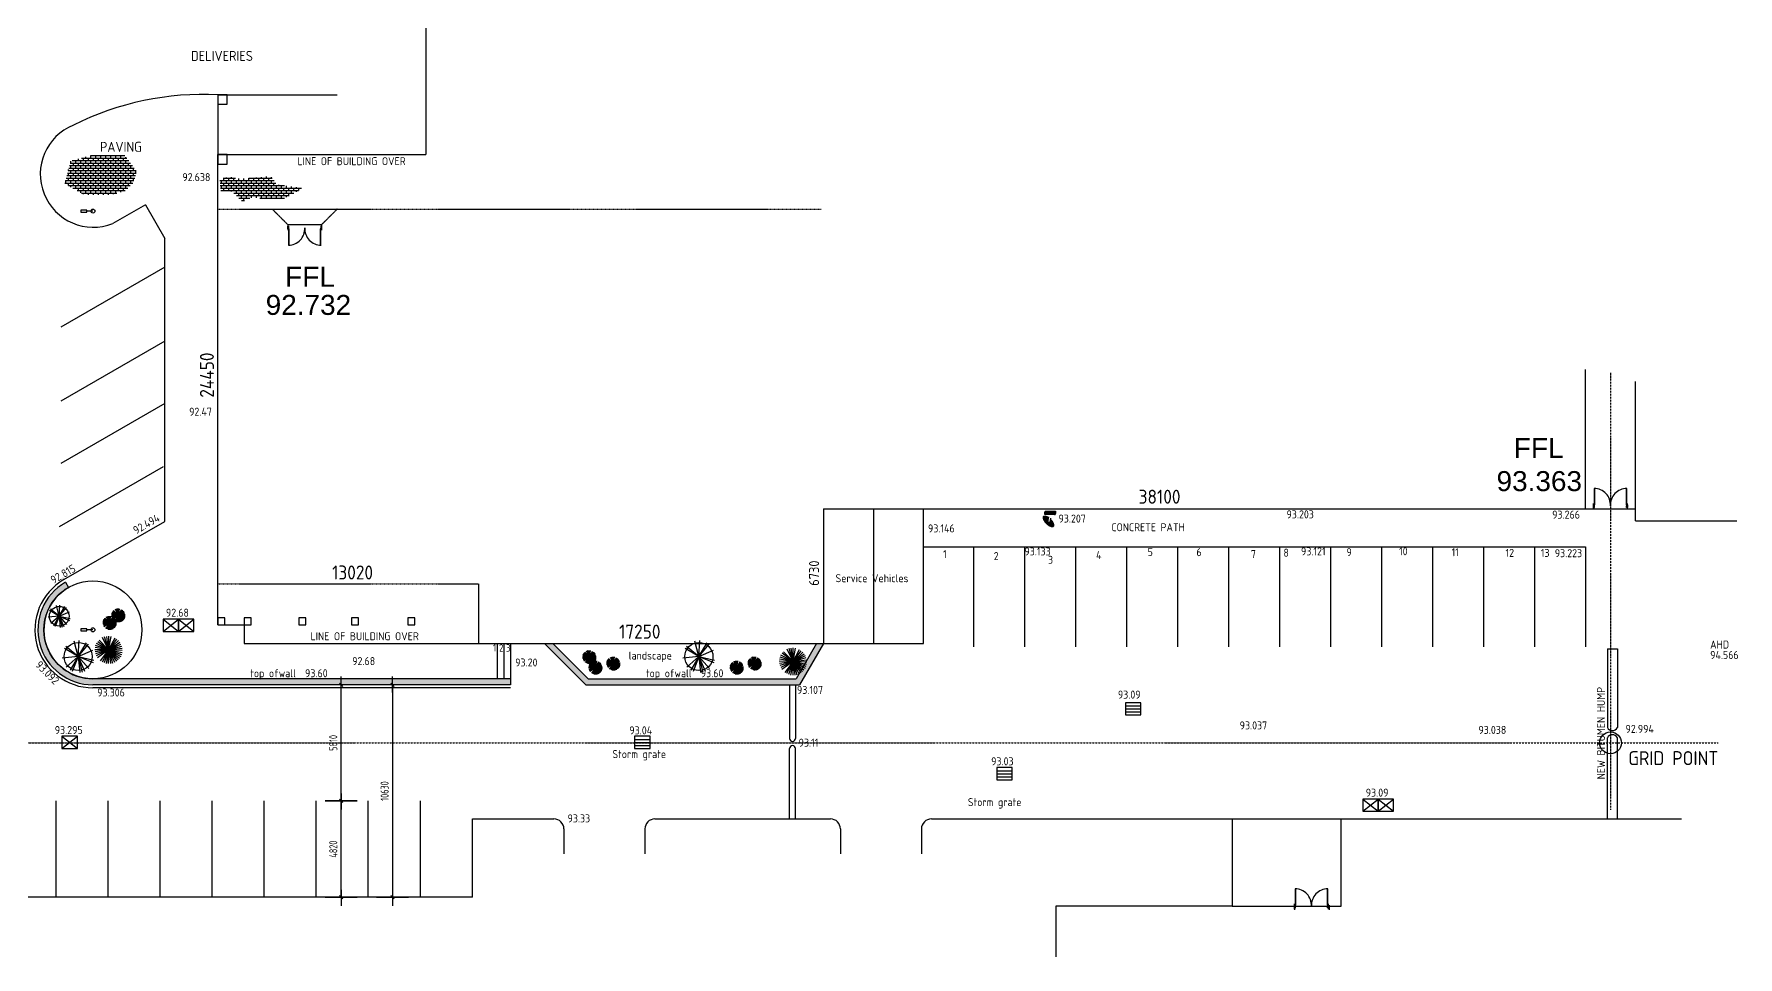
# Model space of a CAD drawing. Extents: x -406070 to -21769, y -87485 to 68103.
# Drawn here: x -120960 to -35778, y -36324 to 9843 of the extents above; entities that cross this region are included whole.
import ezdxf

# ---------------------------------------------------------------- set-up
doc = ezdxf.new("R2010")
doc.units = 0
doc.header["$MEASUREMENT"] = 0
doc.linetypes.add('ACAD_ISO03W100', pattern=[30, 12, -18])
doc.linetypes.add('HIDDEN', pattern=[9.525, 6.35, -3.175])
doc.layers.get('0').update_dxf_attribs({"linetype": 'CONTINUOUS'})
doc.layers.get('DEFPOINTS').update_dxf_attribs({"linetype": 'CONTINUOUS'})
for name, color, linetype in [('CONSTRUCTION', 7, 'CONTINUOUS'), ('DIMS', 7, 'CONTINUOUS'), ('FIXTURES', 11, 'CONTINUOUS'), ('HATCH', 11, 'CONTINUOUS'), ('MVIEW', 7, 'CONTINUOUS'), ('SITE', 7, 'CONTINUOUS'), ('SPOTHEIGHTS', 7, 'CONTINUOUS'), ('WALLS', 2, 'CONTINUOUS')]:
    doc.layers.add(name, color=color, linetype=linetype)
doc.styles.add('DIMTEXT', font='isocp3.shx', dxfattribs={"width": 0.8})
doc.styles.add('HEADINGS', font='sanss___.ttf')
doc.styles.add('NOTES', font='isocp3.shx')
doc.dimstyles.new('ARCH200', dxfattribs={"dimscale": 200, "dimtxt": 2, "dimasz": 1, "dimexe": 1, "dimexo": 8, "dimgap": 1, "dimtad": 1, "dimdec": 0, "dimtxsty": 'DIMTEXT', "dimblk1": 'OBLIQUE', "dimblk2": 'OBLIQUE', "dimsah": 1, "dimcen": 2.5, "dimse1": 1, "dimse2": 1, "dimclrd": 256, "dimclre": 256, "dimclrt": 256, "dimazin": 3, "dimtfac": 1, "dimtdec": 0, "dimtmove": 0, "dimatfit": 3, "dimtolj": 1, "dimtzin": 0})
pattern_1 = [(45, (0, 0), (-88.38835, 88.38835), [12.5, -75])]

# ---------------------------------------------------------------- blocks, each defined once
blk = doc.blocks.new('_OBLIQUE')
at = {"layer": 'DIMS'}
for p, q in [((-1.9, 0), (2.1, 0)), ((-0.42, -0.42), (0.42, 0.42)), ((0, -4), (0, 4))]:
    blk.add_line(p, q, dxfattribs=at)
blk = doc.blocks.new('*D13')
at = {"linetype": 'BYBLOCK'}
blk.add_line((-105602, -33340), (-105602, -28520), dxfattribs=at)
at = {"layer": 'DEFPOINTS', "color": 0, "linetype": 'BYBLOCK'}
for p in [(-105602, -28520), (-104250, -28520), (-104250, -33340)]:
    blk.add_point(p, dxfattribs=at)
at = {"linetype": 'BYBLOCK', "xscale": 200, "yscale": 200, "zscale": 200}
for p, rotation in [((-105602, -28520), 90), ((-105602, -33340), 270)]:
    blk.add_blockref('_OBLIQUE', p, dxfattribs=dict(at, rotation=rotation))
at = {"linetype": 'BYBLOCK', "insert": (-106002, -30930), "char_height": 400, "attachment_point": 5, "rotation": 90, "style": 'DIMTEXT'}
blk.add_mtext('\\A1;4820', dxfattribs=at)
blk = doc.blocks.new('*D18')
at = {"linetype": 'BYBLOCK'}
blk.add_line((-103036, -22710), (-103036, -33340), dxfattribs=at)
at = {"layer": 'DEFPOINTS', "color": 0, "linetype": 'BYBLOCK'}
for p in [(-107585, -22710), (-107585, -33340), (-103036, -33340)]:
    blk.add_point(p, dxfattribs=at)
at = {"linetype": 'BYBLOCK', "xscale": 200, "yscale": 200, "zscale": 200}
for p, rotation in [((-103036, -22710), 90), ((-103036, -33340), 270)]:
    blk.add_blockref('_OBLIQUE', p, dxfattribs=dict(at, rotation=rotation))
at = {"linetype": 'BYBLOCK', "insert": (-103436, -28025), "char_height": 400, "attachment_point": 5, "rotation": 90, "style": 'DIMTEXT'}
blk.add_mtext('\\A1;10630', dxfattribs=at)
blk = doc.blocks.new('*D19')
at = {"linetype": 'BYBLOCK'}
blk.add_line((-105602, -28520), (-105602, -22710), dxfattribs=at)
at = {"layer": 'DEFPOINTS', "color": 0, "linetype": 'BYBLOCK'}
for p in [(-105602, -22710), (-104250, -22710), (-104250, -28520)]:
    blk.add_point(p, dxfattribs=at)
at = {"linetype": 'BYBLOCK', "xscale": 200, "yscale": 200, "zscale": 200}
for p, rotation in [((-105602, -22710), 90), ((-105602, -28520), 270)]:
    blk.add_blockref('_OBLIQUE', p, dxfattribs=dict(at, rotation=rotation))
at = {"linetype": 'BYBLOCK', "insert": (-106002, -25615), "char_height": 400, "attachment_point": 5, "rotation": 90, "style": 'DIMTEXT'}
blk.add_mtext('\\A1;5810', dxfattribs=at)
blk = doc.blocks.new('TELSTRA')
at = {"layer": 'SITE'}
blk.add_hatch(color=11, dxfattribs=at).paths.add_polyline_path([(-235, 0, 0.414214), (-285, -50), (-285, -177), (185, -177, 0.414214), (235, -127), (235, 0)])
h = blk.add_hatch(color=11, dxfattribs=at)
edge = h.paths.add_edge_path()
edge.add_ellipse((-109, -515), major_axis=(-272, 272), ratio=0.463136, start_angle=296.40881, end_angle=636.40452)
edge.add_line((-14, -359), (-47, -548))
edge.add_line((-47, -548), (-164, -548))
edge.add_line((-164, -548), (-117, -281))
at = {"layer": 'SITE', "color": 11}
for p, q in [((-116, -279), (-164, -548)), ((-164, -548), (-47, -548)), ((-14, -359), (-47, -548))]:
    blk.add_line(p, q, dxfattribs=at)
blk.add_lwpolyline([(185, -177), (-285, -177), (-285, -50, -0.414214), (-235, 0), (235, 0), (235, -127)], format="xyb", dxfattribs=at)
blk.add_arc((185, -127), 50, 270, 0, dxfattribs=at)
blk = doc.blocks.new('STORMGRATE')
at = {"layer": 'FIXTURES'}
for p, q in [((-770, -155), (0, -155)), ((-770, -305), (0, -305)), ((-770, -455), (0, -455))]:
    blk.add_line(p, q, dxfattribs=at)
blk.add_lwpolyline([(-770, -610), (0, -610), (0, 0), (-770, 0)], close=True, dxfattribs=at)

msp = doc.modelspace()

# ---------------------------------------------------------------- hatches: boundary and pattern name
at = {"layer": 'HATCH'}
h = msp.add_hatch(dxfattribs=at)
h.set_pattern_fill('BRICK', color=256, scale=500, style=0)
h.set_pattern_definition([(0, (-490.73, -490.73), (0, 125), []), (90, (-490.73, -490.73), (-250, 2e-14), [125, -125]), (90, (-365.73, -490.73), (-250, 2e-14), [-125, 125])])
h.paths.add_polyline_path([(-118009.7, 3788.8), (-119125.4, 3489.8), (-119425.9, 2368.4), (-118453.3, 1806.9), (-117112.3, 1806.9), (-116415.9, 1993.5), (-115988.8, 2420.6), (-115838.9, 2979.9), (-116437.7, 3788.8)])
h = msp.add_hatch(dxfattribs=at)
h.set_pattern_fill('BRICK', color=256, scale=500, style=0)
h.set_pattern_definition([(0, (-3970.52, -38486), (0, 125), []), (90, (-3970.52, -38486), (-250, 2e-14), [125, -125]), (90, (-3845.52, -38486), (-250, 2e-14), [-125, 125])])
h.paths.add_polyline_path([(-109255.8, 1624.5), (-108466.2, 1624.5), (-107518.6, 2129.4), (-108813.6, 2318.8), (-109129.5, 2729), (-110677.1, 2602.8), (-111214.1, 2697.5), (-111687.9, 2602.8), (-111624.7, 2003.2), (-111056.2, 1971.6), (-110550.8, 1466.7), (-110140.2, 1656)])
h = msp.add_hatch(dxfattribs=at)
h.set_pattern_fill('ACAD_ISO07W100', color=256, scale=25, angle=45, style=0)
h.set_pattern_definition(pattern_1)
h.paths.add_polyline_path([(-97149.6, -22410.2), (-118019.6, -22410.2, -0.4142136), (-120469.6, -19960.2, -0.2679492), (-119244.6, -17838.5), (-119394.6, -17578.7, 0.767327), (-118019.6, -22710.2), (-97149.6, -22710.2)])
h = msp.add_hatch(dxfattribs=at)
h.set_pattern_fill('ACAD_ISO07W100', color=256, scale=25, angle=45, style=0)
h.set_pattern_definition(pattern_1)
h.paths.add_polyline_path([(-93255.3, -22410.2), (-95025.3, -20640.2), (-95449.6, -20640.2), (-93379.6, -22710.2), (-82694.7, -22710.2), (-81499.6, -20640.2), (-81846, -20640.2), (-82867.9, -22410.2)])

# ---------------------------------------------------------------- linework, layer by layer
at = {"layer": 'CONSTRUCTION'}
for p, q in [((-111769.6, 6809.8), (-105804.6, 6809.8)), ((-115396, 1306.4), (-114419.6, -384.8)), ((-114419.6, -14533.1), (-114419.6, -384.8)), ((-43399.6, -13910.2), (-40899.6, -13910.2)), ((-97809.6, -20640.2), (-97809.6, -22410.2)), ((-97479.6, -20640.2), (-97479.6, -22410.2)), ((-97149.6, -20640.2), (-97149.6, -22410.2)), ((-119849.8, -33340.2), (-119849.8, -28520.2)), ((-117249.8, -33340.2), (-117249.8, -28520.2)), ((-114649.8, -33340.2), (-114649.8, -28520.2)), ((-112049.8, -33340.2), (-112049.8, -28520.2)), ((-109449.8, -33340.2), (-109449.8, -28520.2)), ((-106849.8, -33340.2), (-106849.8, -28520.2)), ((-104249.8, -33340.2), (-104249.8, -28520.2)), ((-101649.8, -33340.2), (-101649.8, -28520.2)), ((-99049.8, -29420.2), (-94971.9, -29420.2)), ((-99049.8, -33340.2), (-99049.8, -29420.2)), ((-89921.9, -29420.2), (-81146.9, -29420.2)), ((-76096.9, -29420.2), (-61064.1, -29420.2)), ((-94471.9, -29920.2), (-94471.9, -31170.2)), ((-90421.9, -29920.2), (-90421.9, -31170.2)), ((-80646.9, -29920.2), (-80646.9, -31170.2)), ((-76596.9, -29920.2), (-76596.9, -31170.2))]:
    msp.add_line(p, q, dxfattribs=at)
at = {"layer": 'CONSTRUCTION', "color": 8}
for p, q in [((-78999.6, -13910.2), (-78999.6, -20640.2)), ((-76499.6, -20640.2), (-76499.6, -15810.2)), ((-73998.6, -15810.2), (-73998.6, -20810.2)), ((-71448.6, -15810.2), (-71448.6, -20810.2)), ((-68898.6, -15810.2), (-68898.6, -20810.2)), ((-66348.6, -15810.2), (-66348.6, -20810.2)), ((-63798.6, -15810.2), (-63798.6, -20810.2)), ((-61248.6, -15810.2), (-61248.6, -20810.2)), ((-58698.6, -15810.2), (-58698.6, -20810.2)), ((-56148.6, -15810.2), (-56148.6, -20810.2)), ((-53598.6, -15810.2), (-53598.6, -20810.2)), ((-51048.6, -15810.2), (-51048.6, -20810.2)), ((-48498.6, -15810.2), (-48498.6, -20810.2)), ((-45948.6, -15810.2), (-45948.6, -20810.2)), ((-43398.6, -15810.2), (-43398.6, -20810.2)), ((-81499.6, -20640.2), (-76499.6, -20640.2)), ((-61064.1, -29420.2), (-38605.8, -29420.2)), ((-61064.1, -29420.2), (-61064.1, -33777.2)), ((-55613.1, -33777.2), (-55613.1, -29420.2)), ((-61064.1, -33777.2), (-69880.1, -33777.2)), ((-69880.1, -33777.2), (-69880.1, -36323.7)), ((-61064.1, -33777.2), (-55613.1, -33777.2)), ((-57941.1, -33937.2), (-57941.1, -33667.2)), ((-57941.1, -33737.2), (-57941.1, -33964.5)), ((-56251.1, -33937.2), (-56251.1, -33667.2)), ((-56211.1, -33737.2), (-56211.1, -33964.5))]:
    msp.add_line(p, q, dxfattribs=at)
at = {"layer": 'CONSTRUCTION', "color": 2}
for q in [(-76499.6, -13910.2), (-43399.6, -15810.2)]:
    msp.add_line((-76499.6, -15810.2), q, dxfattribs=at)
at = {"layer": 'CONSTRUCTION'}
for points in [[(-111769.6, 6339.8), (-111299.6, 6339.8), (-111299.6, 6809.8), (-111769.6, 6809.8)], [(-111769.6, 3339.8), (-111299.6, 3339.8), (-111299.6, 3809.8), (-111769.6, 3809.8)]]:
    msp.add_lwpolyline(points, close=True, dxfattribs=at)
at = {"layer": 'CONSTRUCTION', "color": 8}
for points in [[(-57911.1, -32917.2), (-57911.1, -33737.2), (-57876.1, -33737.2), (-57876.1, -32917.2)], [(-56316.1, -32917.2), (-56316.1, -33737.2), (-56281.1, -33737.2), (-56281.1, -32917.2)], [(-57941.1, -33737.2), (-57941.1, -33867.2), (-57901.1, -33867.2), (-57901.1, -33777.2), (-57911.1, -33777.2), (-57911.1, -33737.2)], [(-56251.1, -33737.2), (-56251.1, -33867.2), (-56291.1, -33867.2), (-56291.1, -33777.2), (-56281.1, -33777.2), (-56281.1, -33737.2)]]:
    msp.add_lwpolyline(points, close=True, dxfattribs=at)
at = {"layer": 'CONSTRUCTION'}
for centre, radius, start, end in [((-112477.5, -7729.8), 14556.8, 87.212763, 116.578341), ((-94971.9, -29920.2), 500, 0, 90), ((-89921.9, -29920.2), 500, 90, 180), ((-81146.9, -29920.2), 500, 0, 90), ((-76096.9, -29920.2), 500, 90, 180)]:
    msp.add_arc(centre, radius, start, end, dxfattribs=at)
at = {"layer": 'CONSTRUCTION', "color": 8}
for centre, start, end in [((-57919.2, -33737.2), 357.203974, 90), ((-56281.1, -33737.2), 90, 182.796026)]:
    msp.add_arc(centre, 820, start, end, dxfattribs=at)
at = {"layer": 'DIMS'}
for p, q in [((-114513.4, -19426.8), (-113743.4, -20036.8)), ((-114513.4, -20036.8), (-113743.4, -19426.8)), ((-113743.4, -20036.8), (-112973.4, -19426.8)), ((-113743.4, -19426.8), (-112973.4, -20036.8)), ((-119564.6, -25894.9), (-118794.6, -25284.9)), ((-119564.6, -25284.9), (-118794.6, -25894.9)), ((-54531.3, -29039.2), (-53761.3, -28429.2)), ((-54531.3, -28429.2), (-53761.3, -29039.2)), ((-53761.3, -28429.2), (-52991.3, -29039.2)), ((-53761.3, -29039.2), (-52991.3, -28429.2))]:
    msp.add_line(p, q, dxfattribs=at)
for points in [[(-114513.4, -20036.8), (-113743.4, -20036.8), (-113743.4, -19426.8), (-114513.4, -19426.8)], [(-113743.4, -20036.8), (-112973.4, -20036.8), (-112973.4, -19426.8), (-113743.4, -19426.8)], [(-119564.6, -25894.9), (-118794.6, -25894.9), (-118794.6, -25284.9), (-119564.6, -25284.9)], [(-54531.3, -29039.2), (-53761.3, -29039.2), (-53761.3, -28429.2), (-54531.3, -28429.2)], [(-53761.3, -29039.2), (-52991.3, -29039.2), (-52991.3, -28429.2), (-53761.3, -28429.2)]]:
    msp.add_lwpolyline(points, close=True, dxfattribs=at)
at = {"layer": 'FIXTURES'}
for p, q in [((-108276.8, 305.9), (-108276.8, 35.9)), ((-106586.8, 305.9), (-106586.8, 35.9)), ((-42990.6, -13910.2), (-42990.6, -13640.2)), ((-41300.6, -13910.2), (-41300.6, -13640.2)), ((-42303.4, -20916.2), (-42303.4, -24849.2)), ((-42303.4, -20916.2), (-41803.4, -20916.2)), ((-41803.4, -20916.2), (-41803.4, -24849.2)), ((-83193.4, -22710.2), (-83193.4, -25391.2)), ((-82893.4, -22710.2), (-82893.4, -25391.2)), ((-90934.6, -25439.9), (-90164.6, -25439.9)), ((-42303.4, -29420.2), (-42303.4, -25357.2)), ((-41803.4, -29420.2), (-41803.4, -25357.2)), ((-90934.6, -25589.9), (-90164.6, -25589.9)), ((-90934.6, -25739.9), (-90164.6, -25739.9)), ((-83193.4, -29420.2), (-83193.4, -25899.2)), ((-82893.4, -29420.2), (-82893.4, -25899.2)), ((-72834.6, -27010.2), (-72064.6, -27010.2)), ((-72834.6, -27160.2), (-72064.6, -27160.2)), ((-72834.6, -27310.2), (-72064.6, -27310.2))]:
    msp.add_line(p, q, dxfattribs=at)
for points in [[(-108276.8, 105.9), (-108276.8, 235.9), (-108236.8, 235.9), (-108236.8, 145.9), (-108246.8, 145.9), (-108246.8, 105.9)], [(-108211.8, -714.1), (-108211.8, 105.9), (-108246.8, 105.9), (-108246.8, -714.1)], [(-106616.8, -714.1), (-106616.8, 105.9), (-106651.8, 105.9), (-106651.8, -714.1)], [(-106586.8, 105.9), (-106586.8, 235.9), (-106626.8, 235.9), (-106626.8, 145.9), (-106616.8, 145.9), (-106616.8, 105.9)], [(-42960.6, -12890.2), (-42960.6, -13710.2), (-42925.6, -13710.2), (-42925.6, -12890.2)], [(-41365.6, -12890.2), (-41365.6, -13710.2), (-41330.6, -13710.2), (-41330.6, -12890.2)], [(-42990.6, -13710.2), (-42990.6, -13840.2), (-42950.6, -13840.2), (-42950.6, -13750.2), (-42960.6, -13750.2), (-42960.6, -13710.2)], [(-41300.6, -13710.2), (-41300.6, -13840.2), (-41340.6, -13840.2), (-41340.6, -13750.2), (-41330.6, -13750.2), (-41330.6, -13710.2)], [(-90934.6, -25894.9), (-90164.6, -25894.9), (-90164.6, -25284.9), (-90934.6, -25284.9)], [(-72834.6, -27465.2), (-72064.6, -27465.2), (-72064.6, -26855.2), (-72834.6, -26855.2)]]:
    msp.add_lwpolyline(points, close=True, dxfattribs=at)
for centre, radius, start, end in [((-108246.8, 105.9), 820, 270, 2.796026), ((-106608.7, 105.9), 820, 177.203974, 270), ((-42968.6, -13710.2), 820, 357.203974, 90), ((-41330.6, -13710.2), 820, 90, 182.796026), ((-83043.4, -25391.2), 150, 180, 0), ((-42053.4, -24715.9), 283.3, 208.072487, 331.927513), ((-42053.4, -25490.6), 283.3, 28.072487, 151.927513), ((-83043.4, -25899.2), 150, 0, 180)]:
    msp.add_arc(centre, radius, start, end, dxfattribs=at)
at = {"layer": 'MVIEW'}
for p, q in [((-118019.6, 985.8), (-118319.6, 985.8)), ((-115396, 1306.4), (-117017.7, 370.1)), ((-119469.6, -17448.8), (-114419.6, -14533.1)), ((-119394.6, -17578.7), (-119244.6, -17838.5)), ((-118019.6, -19960.2), (-118319.6, -19960.2)), ((-95449.6, -20640.2), (-93379.6, -22710.2)), ((-95025.3, -20640.2), (-93255.3, -22410.2)), ((-81846, -20640.2), (-82867.9, -22410.2)), ((-81499.6, -20640.2), (-82694.7, -22710.2)), ((-97149.6, -22410.2), (-118019.6, -22410.2)), ((-97149.6, -22710.2), (-118019.6, -22710.2)), ((-97149.6, -22860.2), (-118019.6, -22860.2)), ((-97149.6, -22410.2), (-97149.6, -22710.2)), ((-93379.6, -22710.2), (-82694.7, -22710.2)), ((-93255.3, -22410.2), (-82867.9, -22410.2)), ((-99049.8, -33340.2), (-126749.8, -33340.2))]:
    msp.add_line(p, q, dxfattribs=at)
at = {"layer": 'MVIEW', "color": 8}
for p, q in [((-114419.6, -1824.9), (-119615.8, -4824.9)), ((-114419.6, -5520), (-119615.8, -8520)), ((-114419.6, -8637.7), (-119615.8, -11637.7)), ((-114513.7, -11809.7), (-119709.8, -14809.7))]:
    msp.add_line(p, q, dxfattribs=at)
at = {"layer": 'MVIEW'}
for points in [[(-118619.6, 935.8), (-118319.6, 935.8), (-118319.6, 1035.8), (-118619.6, 1035.8)], [(-111769.6, -19710.2), (-111419.6, -19710.2), (-111419.6, -19360.2), (-111769.6, -19360.2)], [(-110459.6, -19710.2), (-110109.6, -19710.2), (-110109.6, -19360.2), (-110459.6, -19360.2)], [(-107717.6, -19710.2), (-107367.6, -19710.2), (-107367.6, -19360.2), (-107717.6, -19360.2)], [(-105089.6, -19710.2), (-104739.6, -19710.2), (-104739.6, -19360.2), (-105089.6, -19360.2)], [(-102267.6, -19710.2), (-101917.6, -19710.2), (-101917.6, -19360.2), (-102267.6, -19360.2)], [(-118619.6, -20010.2), (-118319.6, -20010.2), (-118319.6, -19910.2), (-118619.6, -19910.2)]]:
    msp.add_lwpolyline(points, close=True, dxfattribs=at)
for centre, radius in [((-118019.6, 985.8), 100), ((-118019.6, -19960.2), 2450), ((-118019.6, -19960.2), 100)]:
    msp.add_circle(centre, radius, dxfattribs=at)
for centre, radius, start, end in [((-118000.3, 2830.9), 2649.7, 111.942618, 291.767963), ((-118019.6, -19960.2), 2900, 120, 270), ((-118019.6, -19960.2), 2750, 120, 270), ((-118019.6, -19960.2), 2450, 120, 270)]:
    msp.add_arc(centre, radius, start, end, dxfattribs=at)
at = {"layer": 'SITE', "color": 8, "linetype": 'ACAD_ISO03W100'}
for p, q in [((-42149.6, -7110.7), (-42149.6, -28968.7)), ((-137069.5, -25615.2), (-36751, -25615.2))]:
    msp.add_line(p, q, dxfattribs=at)
at = {"layer": 'SITE', "color": 11}
for p, q in [((-119702.9, -19279.3), (-119841.9, -18737.4)), ((-119702.9, -19279.3), (-119667.6, -18721)), ((-119702.9, -19279.3), (-120259.9, -19331.8)), ((-119702.9, -19279.3), (-120184.4, -18994.4)), ((-119702.9, -19279.3), (-120133.9, -18922.6)), ((-119702.9, -19279.3), (-120122.7, -19649.1)), ((-119702.9, -19279.3), (-119987.9, -19760.7)), ((-119702.9, -19279.3), (-119909.1, -19799.4)), ((-119702.9, -19279.3), (-119418, -18797.9)), ((-119702.9, -19279.3), (-119346.2, -18848.4)), ((-119702.9, -19279.3), (-119189.5, -19057.3)), ((-119702.9, -19279.3), (-119650.5, -19836.3)), ((-119702.9, -19279.3), (-119564, -19821.2)), ((-119702.9, -19279.3), (-119182.9, -19485.4)), ((-119702.9, -19279.3), (-119157, -19401.5)), ((-119702.9, -19279.3), (-119480.9, -19792.8)), ((-119702.9, -19279.3), (-119333.1, -19699.1)), ((-117184.4, -19618.8), (-117521.5, -19558.1)), ((-117184.4, -19618.8), (-117507.8, -19506.1)), ((-117184.4, -19618.8), (-117486.2, -19456.9)), ((-117184.4, -19618.8), (-117457.2, -19411.7)), ((-117184.4, -19618.8), (-117421.4, -19371.6)), ((-117184.4, -19618.8), (-117333.4, -19310.4)), ((-117184.4, -19618.8), (-117283.3, -19290.9)), ((-117184.4, -19618.8), (-117230.8, -19279.5)), ((-117184.4, -19618.8), (-117177.2, -19276.4)), ((-117184.4, -19618.8), (-117123.7, -19281.7)), ((-117184.4, -19618.8), (-117022.5, -19317)), ((-117184.4, -19618.8), (-116977.3, -19346)), ((-117184.4, -19618.8), (-116937.1, -19381.8)), ((-117184.4, -19618.8), (-116903.1, -19423.4)), ((-117184.4, -19618.8), (-116876, -19469.8)), ((-117184.4, -19618.8), (-116856.5, -19519.9)), ((-117184.4, -19618.8), (-116845, -19572.4)), ((-116745.8, -19239), (-117088.2, -19231.8)), ((-116745.8, -19239), (-117085.1, -19285.4)), ((-116745.8, -19239), (-117082.9, -19178.3)), ((-116745.8, -19239), (-117073.7, -19338)), ((-116745.8, -19239), (-117069.2, -19126.3)), ((-116745.8, -19239), (-117054.2, -19388)), ((-116745.8, -19239), (-117047.6, -19077.1)), ((-116745.8, -19239), (-117027.1, -19434.4)), ((-116745.8, -19239), (-117018.6, -19031.9)), ((-116745.8, -19239), (-116982.8, -18991.8)), ((-116745.8, -19239), (-116952.9, -19511.8)), ((-116745.8, -19239), (-116907.7, -19540.8)), ((-116745.8, -19239), (-116894.8, -18930.6)), ((-116745.8, -19239), (-116858.5, -19562.4)), ((-116745.8, -19239), (-116844.7, -18911.1)), ((-116745.8, -19239), (-116806.5, -19576.1)), ((-116745.8, -19239), (-116792.2, -18899.7)), ((-116745.8, -19239), (-116753, -19581.4)), ((-116745.8, -19239), (-116738.6, -18896.6)), ((-116745.8, -19239), (-116685.1, -18901.9)), ((-116745.8, -19239), (-116583.9, -18937.2)), ((-116745.8, -19239), (-116538.7, -18966.2)), ((-116745.8, -19239), (-116498.5, -19002)), ((-116745.8, -19239), (-116464.5, -19043.6)), ((-116745.8, -19239), (-116437.4, -19090)), ((-116745.8, -19239), (-116417.9, -19140.1)), ((-116745.8, -19239), (-116406.4, -19192.6)), ((-116745.8, -19239), (-116408.7, -19299.7)), ((-116745.8, -19239), (-116403.4, -19246.2)), ((-116745.8, -19239), (-116473, -19446.1)), ((-116745.8, -19239), (-116444, -19400.9)), ((-116745.8, -19239), (-116422.3, -19351.7)), ((-116745.8, -19239), (-116699.4, -19578.4)), ((-116745.8, -19239), (-116646.8, -19566.9)), ((-116745.8, -19239), (-116596.8, -19547.4)), ((-116745.8, -19239), (-116550.4, -19520.3)), ((-116745.8, -19239), (-116508.8, -19486.2)), ((-117235, -20967.7), (-117533.1, -20350.9)), ((-117184.4, -19618.8), (-117526.8, -19611.6)), ((-117184.4, -19618.8), (-117523.7, -19665.2)), ((-117184.4, -19618.8), (-117512.3, -19717.8)), ((-117184.4, -19618.8), (-117492.8, -19767.8)), ((-117184.4, -19618.8), (-117465.7, -19814.2)), ((-117235, -20967.7), (-117432.9, -20311.9)), ((-117184.4, -19618.8), (-117391.5, -19891.6)), ((-117184.4, -19618.8), (-117346.3, -19920.6)), ((-117235, -20967.7), (-117327.9, -20289)), ((-117184.4, -19618.8), (-117297.1, -19942.3)), ((-117184.4, -19618.8), (-117245.1, -19955.9)), ((-117235, -20967.7), (-117220.6, -20282.8)), ((-117235, -20967.7), (-117113.6, -20293.5)), ((-117235, -20967.7), (-116911.2, -20364)), ((-117235, -20967.7), (-116820.8, -20422.1)), ((-117184.4, -19618.8), (-117191.6, -19961.2)), ((-117184.4, -19618.8), (-116947.4, -19866.1)), ((-117184.4, -19618.8), (-116989, -19900.1)), ((-117184.4, -19618.8), (-117035.4, -19927.2)), ((-117184.4, -19618.8), (-117085.4, -19946.7)), ((-117184.4, -19618.8), (-117138, -19958.2)), ((-117184.4, -19618.8), (-116860.9, -19731.5)), ((-117184.4, -19618.8), (-116882.6, -19780.7)), ((-117184.4, -19618.8), (-116911.6, -19825.9)), ((-117184.4, -19618.8), (-116842, -19626)), ((-117184.4, -19618.8), (-116847.3, -19679.5)), ((-118754.5, -21297.9), (-119442.2, -20890.8)), ((-118754.5, -21297.9), (-119370.1, -20788.2)), ((-118754.5, -21297.9), (-118952.9, -20523.7)), ((-118754.5, -21297.9), (-118704, -20500.3)), ((-118754.5, -21297.9), (-118347.4, -20610.1)), ((-118754.5, -21297.9), (-118244.8, -20682.3)), ((-118754.5, -21297.9), (-118020.9, -20980.7)), ((-117235, -20967.7), (-117919.9, -20953.2)), ((-117235, -20967.7), (-117913.7, -21060.5)), ((-117235, -20967.7), (-117909.2, -20846.3)), ((-117235, -20967.7), (-117890.8, -21165.6)), ((-117235, -20967.7), (-117881.9, -20742.3)), ((-117235, -20967.7), (-117851.8, -21265.7)), ((-117235, -20967.7), (-117838.7, -20643.9)), ((-117235, -20967.7), (-117797.6, -21358.5)), ((-117235, -20967.7), (-117780.6, -20553.4)), ((-117235, -20967.7), (-117709.1, -20473.2)), ((-117235, -20967.7), (-117649.2, -21513.2)), ((-117235, -20967.7), (-117558.8, -21571.3)), ((-117235, -20967.7), (-117460.4, -21614.6)), ((-117235, -20967.7), (-117356.4, -21641.8)), ((-117235, -20967.7), (-117249.4, -21652.5)), ((-117235, -20967.7), (-116740.5, -20493.6)), ((-117235, -20967.7), (-116672.4, -20576.8)), ((-117235, -20967.7), (-116618.2, -20669.6)), ((-117235, -20967.7), (-116579.2, -20769.8)), ((-117235, -20967.7), (-116556.3, -20874.8)), ((-117235, -20967.7), (-116560.8, -21089.1)), ((-117235, -20967.7), (-116550.1, -20982.1)), ((-117235, -20967.7), (-116689.4, -21381.9)), ((-117235, -20967.7), (-116631.3, -21291.5)), ((-117235, -20967.7), (-116588.1, -21193)), ((-117235, -20967.7), (-116936.9, -21584.4)), ((-117235, -20967.7), (-116844.1, -21530.2)), ((-117235, -20967.7), (-116760.9, -21462.2)), ((-117235, -20967.7), (-117142.1, -21646.4)), ((-117235, -20967.7), (-117037.1, -21623.5)), ((-93196.3, -21329.5), (-93533.4, -21268.8)), ((-93196.3, -21329.5), (-93519.8, -21216.8)), ((-93196.3, -21329.5), (-93498.2, -21167.6)), ((-93196.3, -21329.5), (-93469.1, -21122.4)), ((-93196.3, -21329.5), (-93433.4, -21082.3)), ((-93196.3, -21329.5), (-93345.4, -21021.1)), ((-93196.3, -21329.5), (-93295.3, -21001.6)), ((-93196.3, -21329.5), (-93242.8, -20990.2)), ((-93196.3, -21329.5), (-93189.1, -20987.1)), ((-93196.3, -21329.5), (-93135.6, -20992.4)), ((-93196.3, -21329.5), (-93034.4, -21027.7)), ((-93196.3, -21329.5), (-92989.2, -21056.7)), ((-93196.3, -21329.5), (-92949.1, -21092.5)), ((-93196.3, -21329.5), (-92915, -21134.1)), ((-93196.3, -21329.5), (-92887.9, -21180.5)), ((-93196.3, -21329.5), (-92868.4, -21230.6)), ((-93196.3, -21329.5), (-92857, -21283.1)), ((-87722.5, -21297.9), (-88410.2, -20890.8)), ((-87722.5, -21297.9), (-88338.1, -20788.2)), ((-87722.5, -21297.9), (-87920.9, -20523.7)), ((-87722.5, -21297.9), (-87672, -20500.3)), ((-87722.5, -21297.9), (-87315.4, -20610.1)), ((-87722.5, -21297.9), (-87212.8, -20682.3)), ((-87722.5, -21297.9), (-86988.9, -20980.7)), ((-83018.5, -21548.2), (-83622.1, -21224.4)), ((-83018.5, -21548.2), (-83564, -21134)), ((-83018.5, -21548.2), (-83492.5, -21053.7)), ((-83018.5, -21548.2), (-83316.5, -20931.4)), ((-83018.5, -21548.2), (-83216.4, -20892.4)), ((-83018.5, -21548.2), (-83111.3, -20869.5)), ((-83018.5, -21548.2), (-83004, -20863.3)), ((-83018.5, -21548.2), (-82897.1, -20874)), ((-83018.5, -21548.2), (-82694.7, -20944.5)), ((-83018.5, -21548.2), (-82604.2, -21002.6)), ((-83018.5, -21548.2), (-82524, -21074.1)), ((-83018.5, -21548.2), (-82455.9, -21157.3)), ((-83018.5, -21548.2), (-82401.7, -21250.1)), ((-118754.5, -21297.9), (-119550.1, -21372.8)), ((-118754.5, -21297.9), (-119354.1, -21826.2)), ((-118754.5, -21297.9), (-119161.5, -21985.6)), ((-118754.5, -21297.9), (-119048.9, -22040.8)), ((-118754.5, -21297.9), (-117974.6, -21472.5)), ((-118754.5, -21297.9), (-118011.5, -21592.3)), ((-118754.5, -21297.9), (-118226.1, -21897.5)), ((-118754.5, -21297.9), (-118437.3, -22031.4)), ((-118754.5, -21297.9), (-118556, -22072)), ((-118754.5, -21297.9), (-118679.5, -22093.5)), ((-93196.3, -21329.5), (-93538.8, -21322.3)), ((-93196.3, -21329.5), (-93535.7, -21376)), ((-93196.3, -21329.5), (-93524.2, -21428.5)), ((-93196.3, -21329.5), (-93504.7, -21478.5)), ((-93196.3, -21329.5), (-93477.6, -21525)), ((-93196.3, -21329.5), (-93403.5, -21602.3)), ((-93196.3, -21329.5), (-93358.2, -21631.4)), ((-93196.3, -21329.5), (-93309, -21653)), ((-93196.3, -21329.5), (-93257, -21666.6)), ((-92893.3, -21854.3), (-93235.8, -21847.1)), ((-92893.3, -21854.3), (-93232.7, -21900.8)), ((-92893.3, -21854.3), (-93230.4, -21793.6)), ((-92893.3, -21854.3), (-93221.2, -21953.3)), ((-92893.3, -21854.3), (-93216.8, -21741.6)), ((-93196.3, -21329.5), (-93203.6, -21672)), ((-92893.3, -21854.3), (-93201.7, -22003.4)), ((-93196.3, -21329.5), (-92923.5, -21536.6)), ((-93196.3, -21329.5), (-92894.5, -21491.4)), ((-93196.3, -21329.5), (-93047.3, -21637.9)), ((-93196.3, -21329.5), (-93000.9, -21610.8)), ((-93196.3, -21329.5), (-92959.3, -21576.8)), ((-93196.3, -21329.5), (-93149.9, -21668.9)), ((-93196.3, -21329.5), (-93097.4, -21657.4)), ((-93196.3, -21329.5), (-92859.2, -21390.2)), ((-93196.3, -21329.5), (-92853.9, -21336.7)), ((-93196.3, -21329.5), (-92872.9, -21442.2)), ((-92893.3, -21854.3), (-93195.2, -21692.4)), ((-92893.3, -21854.3), (-93174.6, -22049.8)), ((-92893.3, -21854.3), (-93166.1, -21647.2)), ((-92893.3, -21854.3), (-93130.4, -21607.1)), ((-92893.3, -21854.3), (-93100.5, -22127.1)), ((-92893.3, -21854.3), (-93055.2, -22156.2)), ((-92893.3, -21854.3), (-93042.4, -21545.9)), ((-92893.3, -21854.3), (-93006, -22177.8)), ((-92893.3, -21854.3), (-92992.3, -21526.4)), ((-92893.3, -21854.3), (-92954, -22191.4)), ((-92893.3, -21854.3), (-92939.8, -21515)), ((-92893.3, -21854.3), (-92900.6, -22196.8)), ((-92893.3, -21854.3), (-92886.1, -21511.9)), ((-92893.3, -21854.3), (-92832.6, -21517.2)), ((-92893.3, -21854.3), (-92731.4, -21552.5)), ((-92893.3, -21854.3), (-92686.2, -21581.5)), ((-92893.3, -21854.3), (-92646.1, -21617.3)), ((-92893.3, -21854.3), (-92612, -21658.9)), ((-92893.3, -21854.3), (-92584.9, -21705.3)), ((-92893.3, -21854.3), (-92565.4, -21755.4)), ((-92893.3, -21854.3), (-92554, -21807.9)), ((-92893.3, -21854.3), (-92744.3, -22162.7)), ((-92893.3, -21854.3), (-92697.9, -22135.6)), ((-92893.3, -21854.3), (-92846.9, -22193.7)), ((-92893.3, -21854.3), (-92794.4, -22182.2)), ((-92893.3, -21854.3), (-92556.2, -21915)), ((-92893.3, -21854.3), (-92550.9, -21861.6)), ((-92893.3, -21854.3), (-92569.9, -21967)), ((-92893.3, -21854.3), (-92591.5, -22016.2)), ((-92893.3, -21854.3), (-92620.5, -22061.5)), ((-92893.3, -21854.3), (-92656.3, -22101.6)), ((-92000.5, -21649.9), (-92342.9, -21642.7)), ((-92000.5, -21649.9), (-92339.9, -21696.4)), ((-92000.5, -21649.9), (-92337.6, -21589.2)), ((-92000.5, -21649.9), (-92328.4, -21748.9)), ((-92000.5, -21649.9), (-92324, -21537.2)), ((-92000.5, -21649.9), (-92308.9, -21799)), ((-92000.5, -21649.9), (-92302.3, -21488)), ((-92000.5, -21649.9), (-92281.8, -21845.4)), ((-92000.5, -21649.9), (-92273.3, -21442.8)), ((-92000.5, -21649.9), (-92237.5, -21402.7)), ((-92000.5, -21649.9), (-92207.6, -21922.7)), ((-92000.5, -21649.9), (-92162.4, -21951.8)), ((-92000.5, -21649.9), (-92149.5, -21341.5)), ((-92000.5, -21649.9), (-92113.2, -21973.4)), ((-92000.5, -21649.9), (-92099.5, -21322)), ((-92000.5, -21649.9), (-92061.2, -21987)), ((-92000.5, -21649.9), (-92046.9, -21310.6)), ((-92000.5, -21649.9), (-92007.7, -21992.4)), ((-92000.5, -21649.9), (-91993.3, -21307.5)), ((-92000.5, -21649.9), (-91939.8, -21312.8)), ((-92000.5, -21649.9), (-91838.6, -21348.1)), ((-92000.5, -21649.9), (-91793.4, -21377.1)), ((-92000.5, -21649.9), (-91753.3, -21412.9)), ((-92000.5, -21649.9), (-91719.2, -21454.5)), ((-92000.5, -21649.9), (-91692.1, -21500.9)), ((-92000.5, -21649.9), (-91672.6, -21551)), ((-92000.5, -21649.9), (-91661.2, -21603.5)), ((-92000.5, -21649.9), (-91851.5, -21958.3)), ((-92000.5, -21649.9), (-91805.1, -21931.2)), ((-92000.5, -21649.9), (-91954.1, -21989.3)), ((-92000.5, -21649.9), (-91901.6, -21977.8)), ((-92000.5, -21649.9), (-91663.4, -21710.6)), ((-92000.5, -21649.9), (-91658.1, -21657.2)), ((-92000.5, -21649.9), (-91677.1, -21762.6)), ((-92000.5, -21649.9), (-91698.7, -21811.8)), ((-92000.5, -21649.9), (-91727.7, -21857.1)), ((-92000.5, -21649.9), (-91763.5, -21897.2)), ((-87722.5, -21297.9), (-88518.1, -21372.8)), ((-87722.5, -21297.9), (-88322.1, -21826.2)), ((-87722.5, -21297.9), (-88129.5, -21985.6)), ((-87722.5, -21297.9), (-88016.9, -22040.8)), ((-87722.5, -21297.9), (-86979.5, -21592.3)), ((-87722.5, -21297.9), (-86942.6, -21472.5)), ((-87722.5, -21297.9), (-87647.5, -22093.5)), ((-87722.5, -21297.9), (-87524, -22072)), ((-87722.5, -21297.9), (-87405.3, -22031.4)), ((-87722.5, -21297.9), (-87194.1, -21897.5)), ((-85830.1, -21849.6), (-86172.6, -21842.4)), ((-85830.1, -21849.6), (-86169.5, -21896)), ((-85830.1, -21849.6), (-86167.2, -21788.9)), ((-85830.1, -21849.6), (-86158.1, -21948.6)), ((-85830.1, -21849.6), (-86153.6, -21736.9)), ((-85830.1, -21849.6), (-86138.5, -21998.6)), ((-85830.1, -21849.6), (-86132, -21687.7)), ((-85830.1, -21849.6), (-86111.4, -22045)), ((-85830.1, -21849.6), (-86102.9, -21642.5)), ((-85830.1, -21849.6), (-86067.2, -21602.4)), ((-85830.1, -21849.6), (-86037.3, -22122.4)), ((-85830.1, -21849.6), (-85992, -22151.4)), ((-85830.1, -21849.6), (-85979.2, -21541.2)), ((-85830.1, -21849.6), (-85942.8, -22173)), ((-85830.1, -21849.6), (-85929.1, -21521.7)), ((-85830.1, -21849.6), (-85890.9, -22186.7)), ((-85830.1, -21849.6), (-85876.6, -21510.3)), ((-85830.1, -21849.6), (-85837.4, -22192)), ((-85830.1, -21849.6), (-85822.9, -21507.2)), ((-85830.1, -21849.6), (-85769.4, -21512.5)), ((-85830.1, -21849.6), (-85668.3, -21547.8)), ((-85830.1, -21849.6), (-85623, -21576.8)), ((-85830.1, -21849.6), (-85582.9, -21612.6)), ((-85830.1, -21849.6), (-85548.9, -21654.2)), ((-85830.1, -21849.6), (-85521.8, -21700.6)), ((-85830.1, -21849.6), (-85502.2, -21750.7)), ((-85830.1, -21849.6), (-85490.8, -21803.2)), ((-85830.1, -21849.6), (-85593.1, -22096.9)), ((-85830.1, -21849.6), (-85557.4, -22056.7)), ((-85830.1, -21849.6), (-85528.3, -22011.5)), ((-85830.1, -21849.6), (-85506.7, -21962.3)), ((-85830.1, -21849.6), (-85487.7, -21856.8)), ((-85830.1, -21849.6), (-85493.1, -21910.3)), ((-85830.1, -21849.6), (-85731.2, -22177.5)), ((-85830.1, -21849.6), (-85634.7, -22130.9)), ((-85830.1, -21849.6), (-85681.1, -22158)), ((-85830.1, -21849.6), (-85783.7, -22189)), ((-84937.3, -21645.2), (-85279.8, -21638)), ((-84937.3, -21645.2), (-85276.7, -21691.6)), ((-84937.3, -21645.2), (-85274.4, -21584.5)), ((-84937.3, -21645.2), (-85265.2, -21744.2)), ((-84937.3, -21645.2), (-85260.8, -21532.5)), ((-84937.3, -21645.2), (-85245.7, -21794.2)), ((-84937.3, -21645.2), (-85239.2, -21483.3)), ((-84937.3, -21645.2), (-85218.6, -21840.6)), ((-84937.3, -21645.2), (-85210.1, -21438.1)), ((-84937.3, -21645.2), (-85174.4, -21398)), ((-84937.3, -21645.2), (-85144.5, -21918)), ((-84937.3, -21645.2), (-85099.2, -21947)), ((-84937.3, -21645.2), (-85086.4, -21336.8)), ((-84937.3, -21645.2), (-85050, -21968.7)), ((-84937.3, -21645.2), (-85036.3, -21317.3)), ((-84937.3, -21645.2), (-84998, -21982.3)), ((-84937.3, -21645.2), (-84983.8, -21305.9)), ((-84937.3, -21645.2), (-84944.6, -21987.6)), ((-84937.3, -21645.2), (-84930.1, -21302.8)), ((-84937.3, -21645.2), (-84876.6, -21308.1)), ((-84937.3, -21645.2), (-84775.4, -21343.4)), ((-84937.3, -21645.2), (-84730.2, -21372.4)), ((-84937.3, -21645.2), (-84690.1, -21408.2)), ((-84937.3, -21645.2), (-84656.1, -21449.8)), ((-84937.3, -21645.2), (-84628.9, -21496.2)), ((-84937.3, -21645.2), (-84609.4, -21546.3)), ((-84937.3, -21645.2), (-84598, -21598.8)), ((-84937.3, -21645.2), (-84700.3, -21892.5)), ((-84937.3, -21645.2), (-84664.5, -21852.3)), ((-84937.3, -21645.2), (-84635.5, -21807.1)), ((-84937.3, -21645.2), (-84613.9, -21757.9)), ((-84937.3, -21645.2), (-84594.9, -21652.4)), ((-84937.3, -21645.2), (-84600.2, -21705.9)), ((-84937.3, -21645.2), (-84838.4, -21973.1)), ((-84937.3, -21645.2), (-84890.9, -21984.6)), ((-84937.3, -21645.2), (-84741.9, -21926.5)), ((-84937.3, -21645.2), (-84788.3, -21953.6)), ((-83018.5, -21548.2), (-83703.3, -21533.8)), ((-83018.5, -21548.2), (-83697.2, -21641.1)), ((-83018.5, -21548.2), (-83692.6, -21426.8)), ((-83018.5, -21548.2), (-83674.3, -21746.1)), ((-83018.5, -21548.2), (-83665.3, -21322.8)), ((-83018.5, -21548.2), (-83635.2, -21846.3)), ((-83018.5, -21548.2), (-83581, -21939.1)), ((-83018.5, -21548.2), (-83432.7, -22093.8)), ((-83018.5, -21548.2), (-83342.3, -22151.9)), ((-83018.5, -21548.2), (-83243.8, -22195.1)), ((-83018.5, -21548.2), (-83139.9, -22222.4)), ((-83018.5, -21548.2), (-83032.9, -22233.1)), ((-83018.5, -21548.2), (-82362.6, -21350.3)), ((-83018.5, -21548.2), (-82339.8, -21455.3)), ((-83018.5, -21548.2), (-82820.6, -22204)), ((-83018.5, -21548.2), (-82925.6, -22226.9)), ((-83018.5, -21548.2), (-82544.4, -22042.7)), ((-83018.5, -21548.2), (-82627.6, -22110.8)), ((-83018.5, -21548.2), (-82720.4, -22165)), ((-83018.5, -21548.2), (-82414.8, -21872)), ((-83018.5, -21548.2), (-82472.9, -21962.4)), ((-83018.5, -21548.2), (-82371.6, -21773.6)), ((-83018.5, -21548.2), (-82333.6, -21562.6)), ((-83018.5, -21548.2), (-82344.3, -21669.6))]:
    msp.add_line(p, q, dxfattribs=at)
for centre, radius in [((-119702.9, -19279.3), 491.6), ((-118754.5, -21297.9), 702.3), ((-87722.5, -21297.9), 702.3)]:
    msp.add_circle(centre, radius, dxfattribs=at)
at = {"layer": 'SITE', "color": 8, "linetype": 'CONTINUOUS'}
msp.add_circle((-42149.6, -25615.2), 548, dxfattribs=at)
at = {"layer": 'SPOTHEIGHTS'}
for p, q in [((-111769.6, 6339.8), (-111769.6, 3809.8)), ((-42990.6, -13710.2), (-42990.6, -13910.2))]:
    msp.add_line(p, q, dxfattribs=at)
at = {"layer": 'WALLS', "color": 3}
for p, q in [((-101369.6, 20539.8), (-101369.6, 3809.8)), ((-111769.6, 3809.8), (-101369.6, 3809.8)), ((-111769.6, -19710.2), (-111769.6, 3809.8)), ((-43399.6, -13910.2), (-43399.6, -6935.2)), ((-40899.6, -14510.2), (-40899.6, -7535.2)), ((-81499.6, -13910.2), (-81499.6, -20640.2)), ((-81499.6, -13910.2), (-43399.6, -13910.2)), ((-40899.6, -14510.2), (-35838.6, -14510.2)), ((-98749.6, -17660.2), (-98749.6, -20640.2)), ((-111769.6, -19710.2), (-110459.6, -19710.2)), ((-110459.6, -19710.2), (-110459.6, -20640.2)), ((-110459.6, -20640.2), (-81499.6, -20640.2))]:
    msp.add_line(p, q, dxfattribs=at)
at = {"layer": 'WALLS', "color": 3, "linetype": 'HIDDEN'}
for p, q in [((-111769.6, 1087.2), (-81605.6, 1087.2)), ((-109058.1, 1087.2), (-108276.8, 305.9)), ((-105805.4, 1087.2), (-106586.8, 305.9)), ((-106586.8, 305.9), (-108276.8, 305.9)), ((-111769.6, -17660.2), (-98749.6, -17660.2))]:
    msp.add_line(p, q, dxfattribs=at)

# ---------------------------------------------------------------- block references
at = {"layer": 'CONSTRUCTION'}
for name, p in [('TELSTRA', (-70136.9, -14021.6)), ('STORMGRATE', (-65623.6, -23605.2))]:
    msp.add_blockref(name, p, dxfattribs=at)

# ---------------------------------------------------------------- texts
at = {"layer": 'CONSTRUCTION', "style": 'NOTES'}
for s, height, p in [('DELIVERIES', 500, (-113116.8, 8500)), ('PAVING', 500, (-117666.3, 3950.5)), ('LINE OF BUILDING OVER', 400, (-107795.4, 3283.5)), ('93.207', 400, (-69743.8, -14593.8)), ('93.203', 400, (-58345.1, -14382.9)), ('93.266', 400, (-45065.2, -14397.4)), ('93.146', 400, (-76268.8, -15086.2)), ('CONCRETE PATH', 400, (-67099.4, -15027.9)), ('93.133', 400, (-71448.8, -16237.9)), ('93.121', 400, (-57621.1, -16234.8)), ('93.223', 400, (-44934.4, -16326.7)), ('Service Vehicles', 400, (-80891.1, -17579.2)), ('LINE OF BUILDING OVER', 400, (-107138.5, -20480.8)), ('1', 360, (-98020.5, -21040.5)), ('2', 360, (-97714.7, -21044.4)), ('3', 360, (-97366.8, -21048.3)), ('landscape', 400, (-91233, -21447.5)), ('top ofwall  93.60', 400, (-110155.9, -22332.6)), ('top ofwall  93.60', 400, (-90369.9, -22332.6)), ('93.038', 400, (-48751.8, -25165)), ('92.994', 400, (-41398.4, -25114))]:
    msp.add_text(s, height=height, dxfattribs=at).set_placement(p)
at = {"layer": 'CONSTRUCTION', "color": 8, "style": 'NOTES'}
for s, height, p in [('24450', 700, (-111969.6, -8350.1)), ('6730', 500, (-81715.8, -17756.2))]:
    msp.add_text(s, height=height, rotation=90, dxfattribs=at).set_placement(p)
for s, height, p in [('38100', 700, (-65739.7, -13651.2)), ('1', 400, (-75512.9, -16372.5)), ('2', 400, (-72980.2, -16468)), ('4', 400, (-67866.9, -16420.3)), ('5', 400, (-65286.4, -16266.8)), ('6', 400, (-62849.3, -16277)), ('7', 400, (-60125.4, -16372.5)), ('8', 400, (-58499.6, -16302.4)), ('9', 400, (-55346.7, -16277)), ('10', 400, (-52718.3, -16229.3)), ('11', 400, (-50090, -16277)), ('12', 400, (-47394.4, -16310.3)), ('13', 400, (-45629, -16313.9)), ('13020', 700, (-106061.6, -17441)), ('3', 400, (-70270.5, -16657.5)), ('17250', 700, (-91716.7, -20402))]:
    msp.add_text(s, height=height, dxfattribs=at).set_placement(p)
at = {"layer": 'CONSTRUCTION', "style": 'NOTES'}
msp.add_text('NEW BITUMEN HUMP', height=400, rotation=90, dxfattribs=at).set_placement((-42422.9, -27438.1))
at = {"layer": 'DIMS'}
for s, height, style, p in [('92.638', 400, 'NOTES', (-113545.9, 2485.4)), ('FFL', 1000, 'HEADINGS', (-108406.7, -2800.1)), ('92.732', 1000, 'HEADINGS', (-109381.2, -4206.3)), ('92.47', 400, 'NOTES', (-113208.1, -9248)), ('FFL', 1000, 'HEADINGS', (-46980.9, -11364.3)), ('93.363', 1000, 'HEADINGS', (-47845.7, -13021)), ('AHD', 400, 'NOTES', (-37167.3, -20897.9)), ('Storm grate', 400, 'NOTES', (-92047.2, -26374.7)), ('Storm grate', 400, 'NOTES', (-74276.7, -28777.5))]:
    msp.add_text(s, height=height, dxfattribs=dict(at, style=style)).set_placement(p)
at = {"layer": 'SITE', "color": 8, "linetype": 'ACAD_ISO03W100', "style": 'NOTES'}
msp.add_text('GRID POINT', height=700, dxfattribs=at).set_placement((-41257.6, -26729.3))
at = {"layer": 'SPOTHEIGHTS', "style": 'NOTES'}
for s, rotation, p in [('92.494', 30, (-115860.8, -15194.2)), ('92.815', 30, (-119988.4, -17674.8)), ('93.092', 315, (-120922.3, -21756.9))]:
    msp.add_text(s, height=400, rotation=rotation, dxfattribs=at).set_placement(p)
for s, p in [('92.68', (-114366.6, -19302.9)), ('94.566', (-37167.3, -21417.9)), ('92.68', (-105055.6, -21725.4)), ('93.20', (-96907.4, -21793.7)), ('93.306', (-117805.6, -23295.4)), ('93.107', (-82819.7, -23166.6)), ('93.09', (-66775.6, -23401.9)), ('93.037', (-60686.9, -24940.5)), ('93.295', (-119926.6, -25173)), ('93.04', (-91200.6, -25189.7)), ('93.11', (-82735.8, -25805.2)), ('93.03', (-73113.7, -26738)), ('93.09', (-54384.4, -28305.2)), ('93.33', (-94287.1, -29592))]:
    msp.add_text(s, height=400, dxfattribs=at).set_placement(p)

# ---------------------------------------------------------------- dimensions: what is measured, and where the dimension line sits
at = {"layer": 'CONSTRUCTION'}
for base, p1, p2, picture, middle in [((-103035.9, -33340.2), (-107584.6, -22710.2), (-107584.6, -33340.2), '*D18', (-103435.9, -28025.2)), ((-105602.3, -22710.2), (-104249.8, -28520.2), (-104249.8, -22710.2), '*D19', (-106002.3, -25615.2))]:
    dim = msp.add_linear_dim(base=base, p1=p1, p2=p2, angle=90, dimstyle='ARCH200', dxfattribs=at)
    dim.commit()
    dim.dimension.update_dxf_attribs({"geometry": picture, "text_midpoint": middle})
at = {"layer": 'MVIEW'}
dim = msp.add_linear_dim(base=(-105602.3, -28520.2), p1=(-104249.8, -33340.2), p2=(-104249.8, -28520.2), angle=90, dimstyle='ARCH200', dxfattribs=at)
dim.commit()
dim.dimension.update_dxf_attribs({"geometry": '*D13', "text_midpoint": (-106002.4, -30930.2)})

doc.saveas('drawing.dxf')
